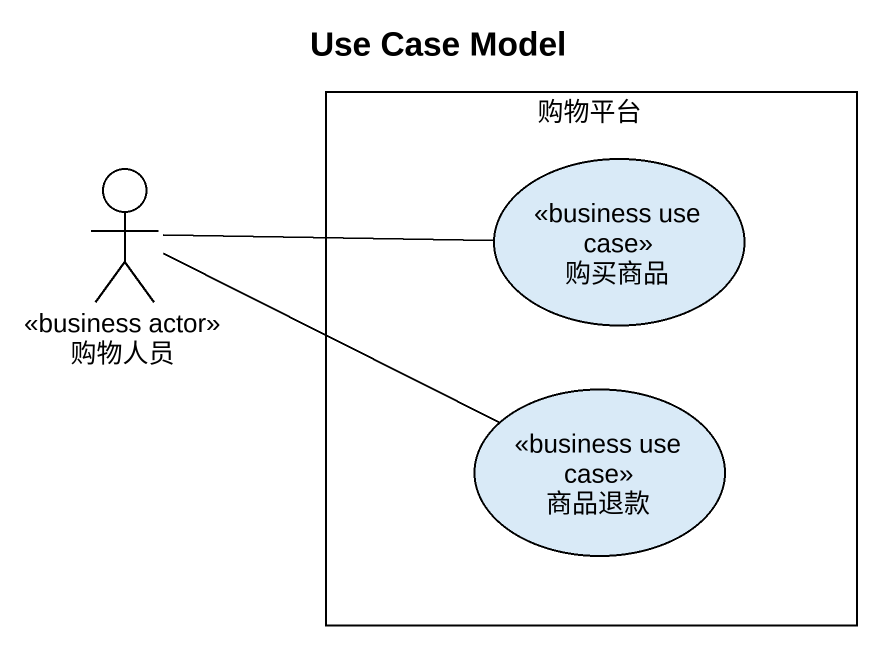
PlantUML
@startuml
title Use Case Model
actor 购物人员 <<business actor>>
rectangle 购物平台 {
  usecase 购买商品 <<business use case>>
  usecase 商品退款 <<business use case>>
}
购物人员 -right- 购买商品
购物人员 -right- 商品退款
@enduml
